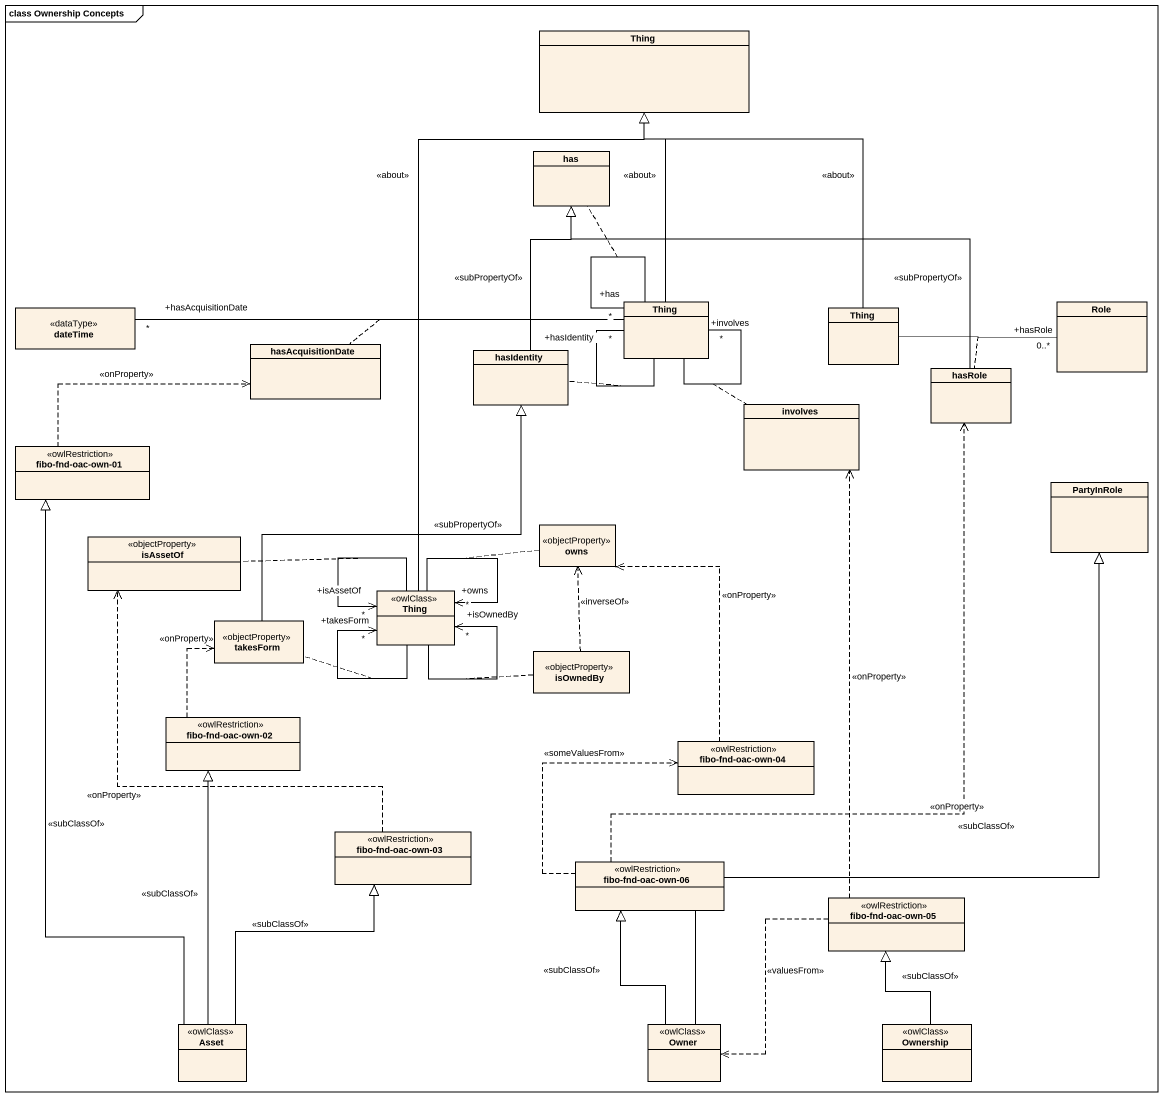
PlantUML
@startuml
mainframe class Ownership Concepts
hide circle
hide empty members
class Thing
class has
class dateTime <<dataType>>
class "Thing" as Thing_2
class "Thing" as Thing_3
class Role
class hasAcquisitionDate
class hasIdentity
class hasRole
class involves
class "fibo-fnd-oac-own-01" as fibo_fnd_oac_own_01 <<owlRestriction>>
class PartyInRole
class isAssetOf <<objectProperty>>
class owns <<objectProperty>>
class "Thing" as Thing_4 <<owlClass>>
class takesForm <<objectProperty>>
class isOwnedBy <<objectProperty>>
class "fibo-fnd-oac-own-02" as fibo_fnd_oac_own_02 <<owlRestriction>>
class "fibo-fnd-oac-own-04" as fibo_fnd_oac_own_04 <<owlRestriction>>
class "fibo-fnd-oac-own-03" as fibo_fnd_oac_own_03 <<owlRestriction>>
class "fibo-fnd-oac-own-06" as fibo_fnd_oac_own_06 <<owlRestriction>>
class "fibo-fnd-oac-own-05" as fibo_fnd_oac_own_05 <<owlRestriction>>
class Asset <<owlClass>>
class Owner <<owlClass>>
class Ownership <<owlClass>>
Thing_2 -up-|> Thing : <<about>>
Thing_2 -left- "+hasAcquisitionDate\n*" dateTime
(Thing_2, dateTime) .. hasAcquisitionDate
Thing_2 -- "+involves\n*" Thing_2
(Thing_2, Thing_2) .. involves
Thing_2 -- "+hasIdentity\n*" Thing_2
(Thing_2, Thing_2) .. hasIdentity
Thing_2 -- "+has\n*" Thing_2
(Thing_2, Thing_2) .. has
Thing_3 -up-|> Thing : <<about>>
Thing_3 -right- "+hasRole\n0..*" Role
(Thing_3, Role) .. hasRole
hasIdentity -up-|> has : <<subPropertyOf>>
hasRole -left-|> has : <<subPropertyOf>>
fibo_fnd_oac_own_01 .right.> hasAcquisitionDate : <<onProperty>>
Thing_4 -up-|> Thing : <<about>>
Thing_4 --> "+isAssetOf\n*" Thing_4
(Thing_4, Thing_4) .. isAssetOf
Thing_4 --> "+isOwnedBy\n*" Thing_4
(Thing_4, Thing_4) .. isOwnedBy
Thing_4 --> "+owns\n*" Thing_4
(Thing_4, Thing_4) .. owns
Thing_4 --> "+takesForm\n*" Thing_4
(Thing_4, Thing_4) .. takesForm
takesForm -up-|> hasIdentity : <<subPropertyOf>>
isOwnedBy .up.> owns : <<inverseOf>>
fibo_fnd_oac_own_02 .up.> takesForm : <<onProperty>>
fibo_fnd_oac_own_04 .up.> owns : <<onProperty>>
fibo_fnd_oac_own_03 .up.> isAssetOf : <<onProperty>>
fibo_fnd_oac_own_06 .up.> hasRole : <<onProperty>>
fibo_fnd_oac_own_06 .up.> fibo_fnd_oac_own_04 : <<someValuesFrom>>
fibo_fnd_oac_own_05 .up.> involves : <<onProperty>>
fibo_fnd_oac_own_05 ..> Owner : <<valuesFrom>>
Asset -up-|> fibo_fnd_oac_own_01 : <<subClassOf>>
Asset -up-|> fibo_fnd_oac_own_02 : <<subClassOf>>
Asset -up-|> fibo_fnd_oac_own_03 : <<subClassOf>>
Owner -up-|> PartyInRole : <<subClassOf>>
Owner -up-|> fibo_fnd_oac_own_06 : <<subClassOf>>
Ownership -up-|> fibo_fnd_oac_own_05 : <<subClassOf>>
@enduml
